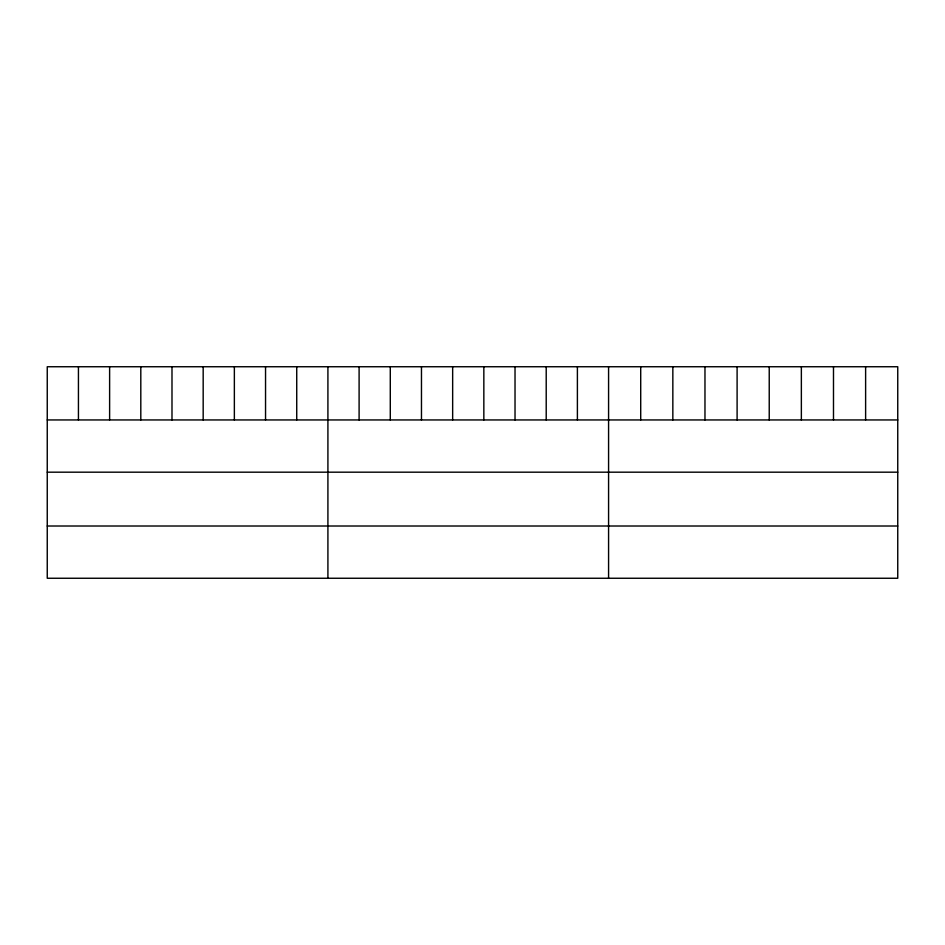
<?xml version="1.0" encoding="UTF-8"?>
<svg xmlns="http://www.w3.org/2000/svg" width="945" height="945" viewBox="0 0 945 945"><rect width="100%" height="100%" fill="white"/><g stroke="black" fill="none" stroke-linecap="round" stroke-linejoin="round"><path stroke-width="1.42" d="M897.75 419.946L897.75 578.257L47.25 578.257L47.25 366.743L897.75 366.743L897.75 419.946L47.25 419.946M47.25 472.181L897.75 472.181M47.25 526.011L897.75 526.011M865.62 366.743L865.62 419.946M833.49 366.743L833.49 419.946M801.36 366.743L801.36 419.946M769.23 366.743L769.23 419.946M737.1 366.743L737.1 419.946M704.97 366.743L704.97 419.946M672.84 366.743L672.84 419.946M640.71 366.743L640.71 419.946M608.58 366.743L608.58 578.257M577.395 366.743L577.395 419.946M546.21 366.743L546.21 419.946M515.025 366.743L515.025 419.946M483.84 366.743L483.84 419.946M452.655 366.743L452.655 419.946M421.47 366.743L421.47 419.946M390.285 366.743L390.285 419.946M359.1 366.743L359.1 419.946M327.915 366.743L327.915 578.257M296.73 366.743L296.73 419.946M265.545 366.743L265.545 419.946M234.36 366.743L234.36 419.946M203.175 366.743L203.175 419.946M171.99 366.743L171.99 419.946M140.805 366.743L140.805 419.946M109.62 366.743L109.62 419.946M78.435 366.743L78.435 419.946"/></g></svg>
